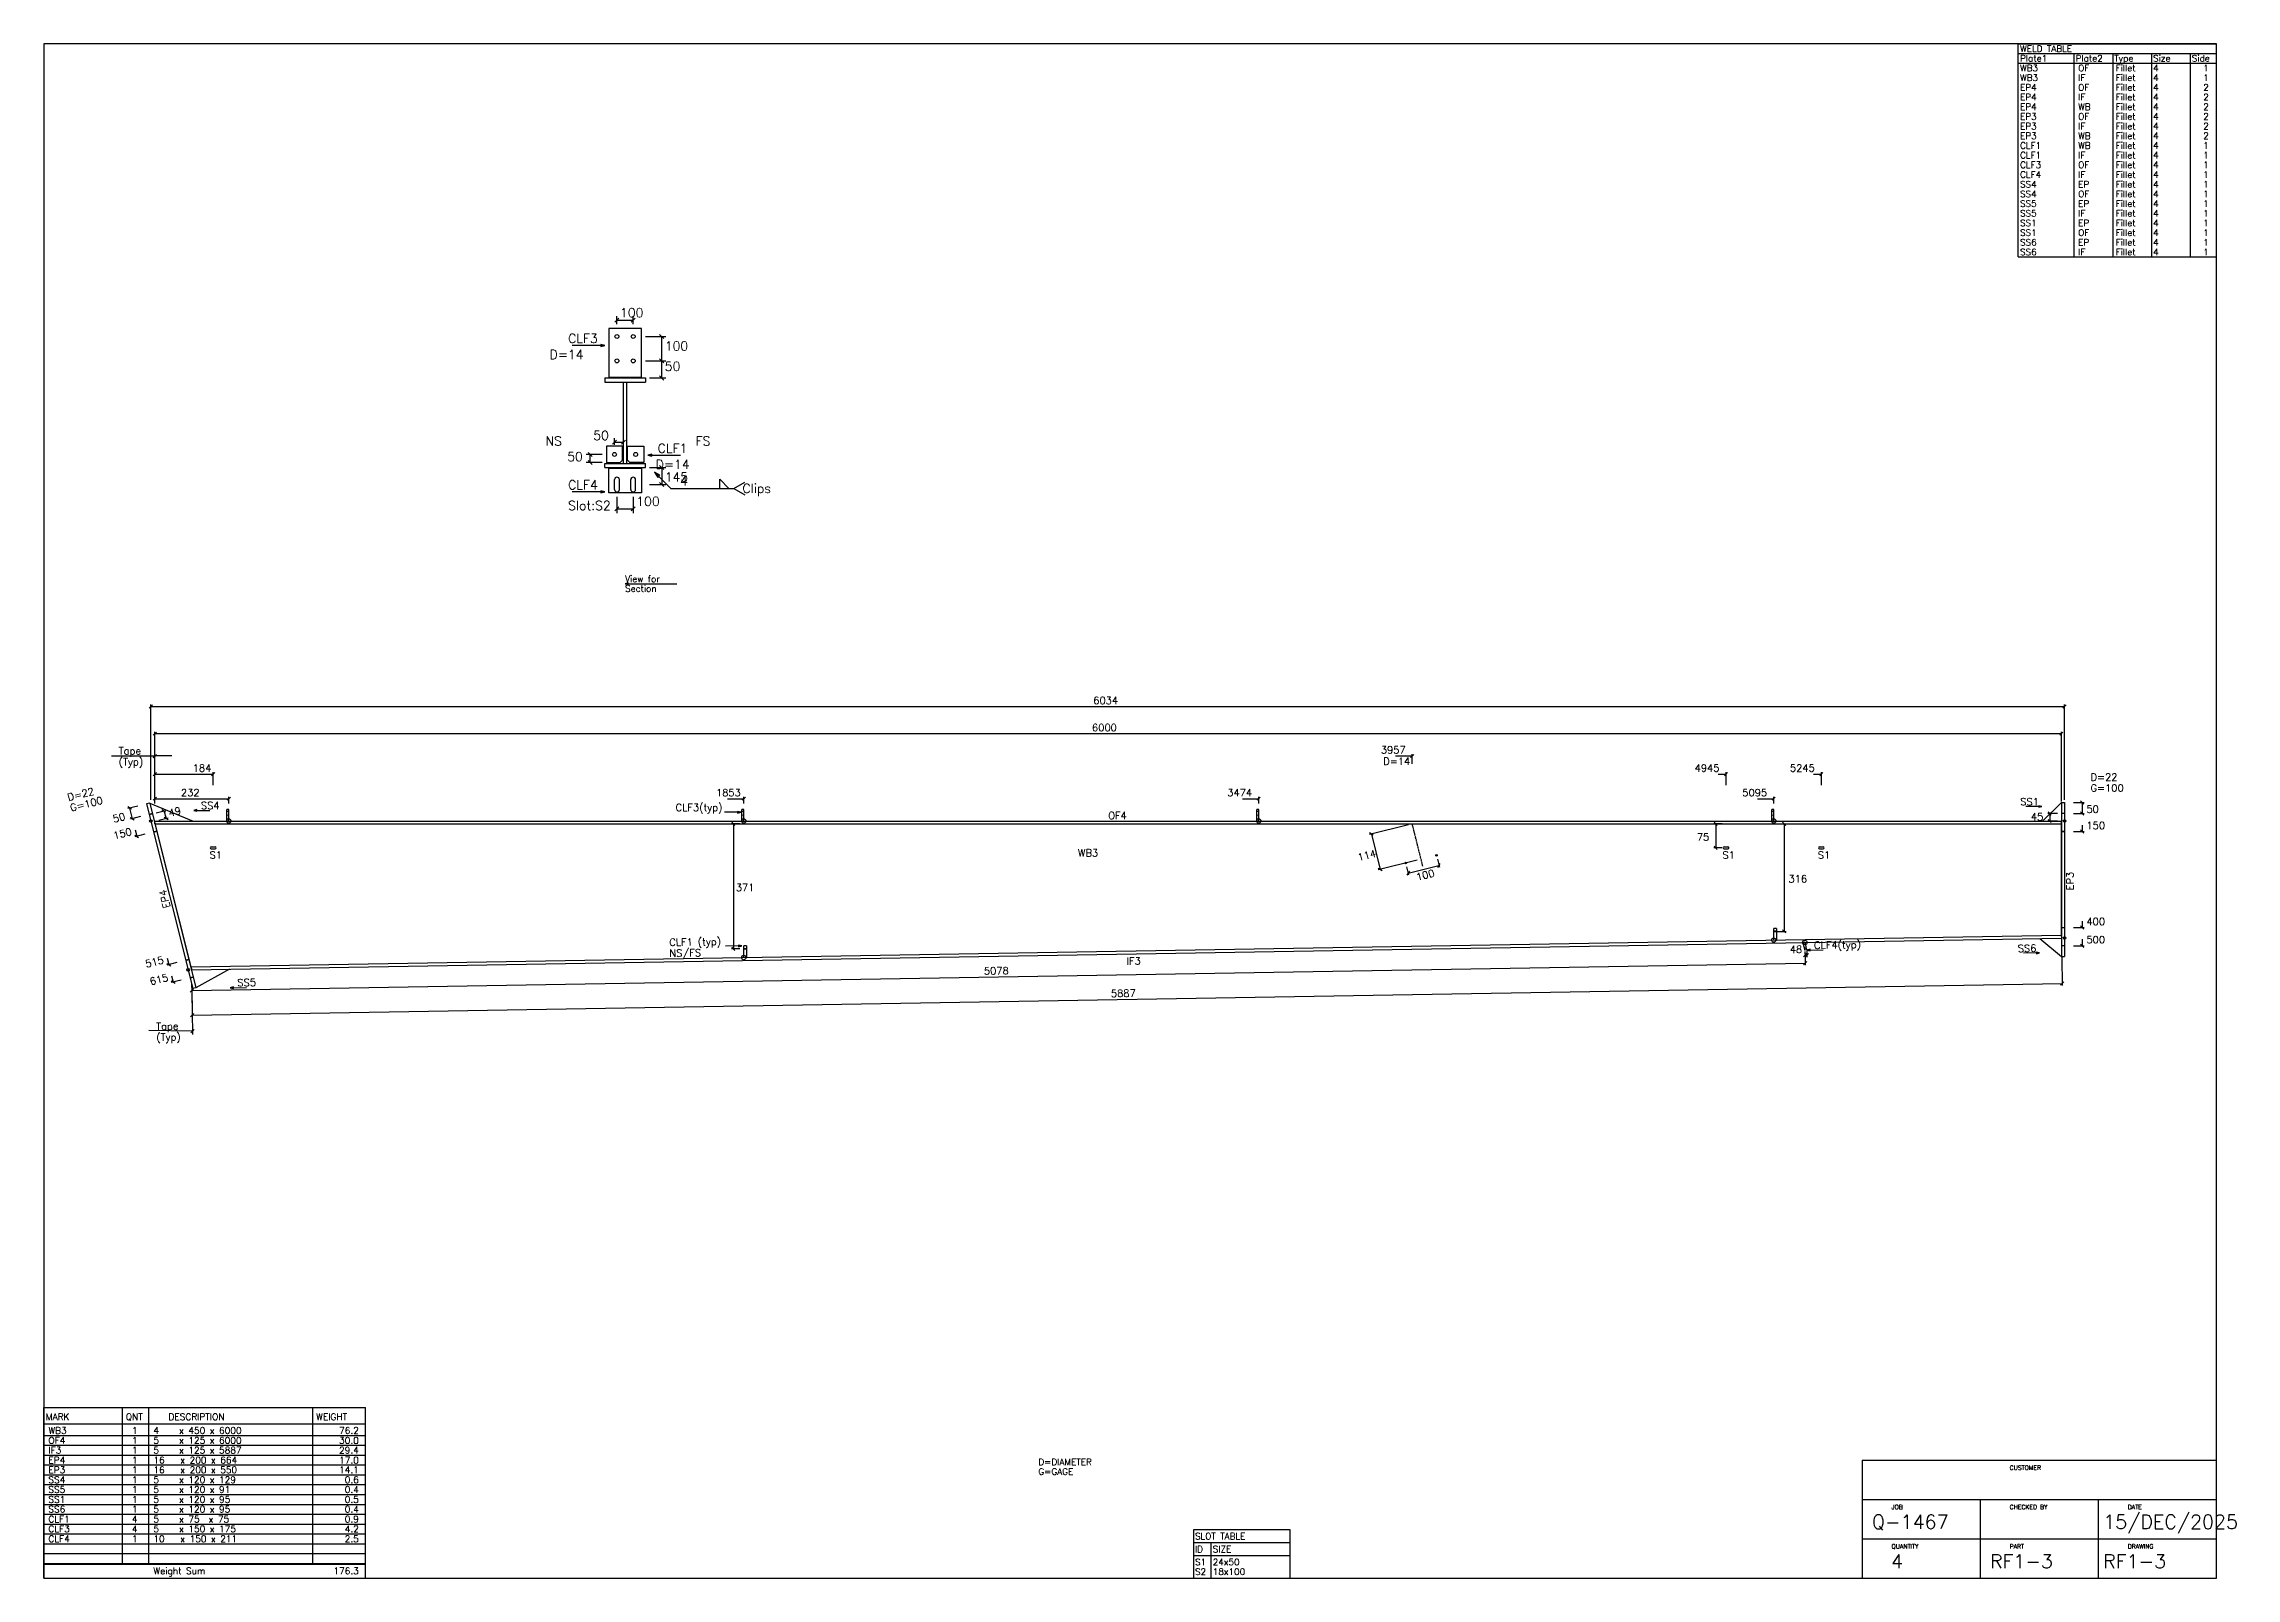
# Model space of a CAD drawing. Extents: x 0 to 849, y 0 to 594.
import ezdxf
from ezdxf.enums import TextEntityAlignment as Align

# ---------------------------------------------------------------- set-up
doc = ezdxf.new("R2010")
doc.units = 0
doc.linetypes.add('CONTIN', pattern=[0])
doc.linetypes.add('DASHED', pattern=[2.3812, 1.5875, -0.7937])
doc.layers.get('0').update_dxf_attribs({"linetype": 'CONTIN'})
for name, color, linetype in [('1', 7, 'CONTIN'), ('11', 7, 'CONTIN'), ('12', 3, 'CONTIN'), ('13', 3, 'CONTIN'), ('14', 7, 'CONTIN'), ('15', 6, 'CONTIN'), ('2', 7, 'CONTIN'), ('20', 7, 'CONTIN'), ('21', 7, 'CONTIN'), ('22', 7, 'CONTIN'), ('3', 1, 'CONTIN'), ('4', 1, 'CONTIN'), ('5', 7, 'CONTIN'), ('6', 6, 'CONTIN'), ('7', 3, 'DASHED'), ('8', 3, 'DASHED'), ('9', 7, 'CONTIN')]:
    doc.layers.add(name, color=color, linetype=linetype)
doc.styles.add('SIMPLEX', font='SIMPLEX')

# ---------------------------------------------------------------- blocks, each defined once
blk = doc.blocks.new('SLOTTD')
at = {"layer": '6'}
for p, q in [((-25.4, 12.7), (25.4, 12.7)), ((-25.4, -12.7), (25.4, -12.7))]:
    blk.add_line(p, q, dxfattribs=at)
for centre, start, end in [((-25.4, 0), 90, 270), ((25.4, 0), 270, 90)]:
    blk.add_arc(centre, 12.7, start, end, dxfattribs=at)
blk = doc.blocks.new('CIRCLE')
at = {"layer": '1'}
blk.add_circle((0, 0), 10.2, dxfattribs=at)
blk = doc.blocks.new('ARROW')
at = {"layer": '2'}
blk.add_line((-0.635, -0.635), (0.635, 0.635), dxfattribs=at)
blk = doc.blocks.new('FLGHOL')
at = {"layer": '6'}
blk.add_solid([(-6.35, 0), (6.35, 0), (-6.35, 25.4), (6.35, 25.4)], dxfattribs=at)
blk = doc.blocks.new('GRTCLPB')
at = {"layer": '13'}
for p, q in [((-12.7, 0), (-12.7, 152.4)), ((-12.7, 152.4), (12.7, 152.4)), ((-12.7, 0), (12.7, 0)), ((12.7, 0), (12.7, 152.4))]:
    blk.add_line(p, q, dxfattribs=at)
at = {"layer": '6'}
for points in [[(-12.7, 119.38), (12.7, 119.38), (-12.7, 134.62), (12.7, 134.62)], [(-12.7, 68.58), (12.7, 68.58), (-12.7, 83.82), (12.7, 83.82)]]:
    blk.add_solid(points, dxfattribs=at)
blk = doc.blocks.new('ARROWP')
for p, q in [((0, 0), (-1.27, 0.317)), ((-1.27, 0.317), (-1.27, -0.317)), ((-1.27, -0.317), (0, 0))]:
    blk.add_line(p, q)
blk = doc.blocks.new('GRTCLP1')
at = {"layer": '13'}
for p, q in [((-12.7, 0), (-12.7, 101.6)), ((-12.7, 101.6), (12.7, 101.6)), ((-12.7, 0), (12.7, 0)), ((12.7, 0), (12.7, 101.6))]:
    blk.add_line(p, q, dxfattribs=at)
at = {"layer": '6'}
blk.add_solid([(-12.7, 68.58), (12.7, 68.58), (-12.7, 83.82), (12.7, 83.82)], dxfattribs=at)
blk = doc.blocks.new('BRCCLP', base_point=(12.7, 0))
at = {"layer": '1'}
blk.add_solid([(-12.7, 68.58), (12.7, 68.58), (-12.7, 83.82), (12.7, 83.82)], dxfattribs=at)
at = {"layer": '2'}
for p in [(-12.7, 101.6), (12.7, 0)]:
    blk.add_line(p, (12.7, 101.6), dxfattribs=at)
blk = doc.blocks.new('ASMPIECE', base_point=(11315.74, 9913.345))
at = {"layer": '1'}
for p, q in [((11315.74, 9922.51), (17315.71, 9922.511)), ((11315.74, 9913.345), (11315.74, 9922.51)), ((11315.74, 9913.345), (11428.24, 9463.335)), ((11315.74, 9913.345), (17315.71, 9913.345)), ((17315.71, 9913.345), (17315.71, 9922.511)), ((17315.71, 9563.072), (17315.71, 9913.345)), ((11429.4, 9463.354), (17315.63, 9563.072)), ((11430.53, 9454.206), (17315.71, 9553.906)), ((13177.98, 9529.484), (13177.98, 9492.977)), ((16419.58, 9584.398), (16419.58, 9547.892)), ((17315.63, 9563.072), (17315.71, 9553.906)), ((11429.4, 9463.354), (11430.53, 9454.206))]:
    blk.add_line(p, q, dxfattribs=at)
at = {"layer": '12'}
for p, q in [((11299.38, 9978.787), (11289.5, 9976.317)), ((11289.5, 9976.317), (11434.72, 9395.423)), ((11299.38, 9978.787), (11444.6, 9397.893)), ((17315.71, 9980.66), (17325.9, 9980.66)), ((17315.71, 9980.66), (17315.71, 9495.757)), ((17325.9, 9980.66), (17325.9, 9495.757)), ((17315.71, 9495.757), (17325.9, 9495.757)), ((11444.6, 9397.893), (11434.72, 9395.423))]:
    blk.add_line(p, q, dxfattribs=at)
at = {"layer": '15'}
for centre in [(11548.011, 9922.51), (13168.813, 9922.51), (14789.613, 9922.511), (16410.412, 9922.511), (16410.412, 9547.736), (16508.273, 9540.124), (13168.812, 9492.822)]:
    blk.add_circle(centre, 6.844, dxfattribs=at)
at = {"layer": '2'}
for p, q in [((11302.95, 9989.084), (11302.95, 10289.13)), ((11302.95, 10283.02), (17325.9, 10283.02)), ((17325.9, 9989.085), (17325.9, 10289.13)), ((11315.74, 9983.613), (11315.74, 10203.59)), ((11315.74, 10197.48), (17315.71, 10197.48)), ((17315.71, 9983.614), (17315.71, 10203.59)), ((11315.74, 10102.77), (11315.74, 10133.32)), ((11368.7, 10127.21), (11315.74, 10127.21)), ((11315.74, 10035.55), (11315.74, 10076.29)), ((11499.25, 10035.55), (11499.25, 10076.29)), ((15219.84, 10127.21), (15272.8, 10127.21)), ((15272.8, 10102.77), (15272.8, 10133.32)), ((16260.41, 10035.55), (16260.41, 10076.29)), ((16560.41, 10035.55), (16560.41, 10076.29)), ((11315.74, 10070.18), (11499.25, 10070.18)), ((16235.97, 10070.18), (16260.41, 10070.18)), ((16535.97, 10070.18), (16560.41, 10070.18)), ((11261.84, 9969.401), (11230.22, 9961.497)), ((11236.15, 9962.979), (11244.45, 9929.783)), ((11270.14, 9936.205), (11238.52, 9928.301)), ((11315.74, 9977.503), (11315.74, 9998.89)), ((11315.74, 9992.779), (11548.01, 9992.779)), ((11319.54, 9948.555), (11349.18, 9955.964)), ((11343.25, 9954.482), (11351.31, 9931.401)), ((11548.01, 9977.503), (11548.01, 9998.89)), ((13117.89, 9992.779), (13168.81, 9992.779)), ((13168.81, 9977.503), (13168.81, 9998.89)), ((14738.69, 9992.78), (14789.61, 9992.78)), ((14789.61, 9977.504), (14789.61, 9998.891)), ((16359.49, 9992.78), (16410.41, 9992.78)), ((16410.41, 9977.504), (16410.41, 9998.891)), ((17303.49, 9946.442), (17272.94, 9946.442)), ((17279.05, 9946.442), (17279.05, 9922.511)), ((17354.41, 9980.66), (17387, 9980.66)), ((17354.41, 9946.442), (17387, 9946.442)), ((17380.89, 9980.66), (17380.89, 9946.442)), ((11283.97, 9880.877), (11252.35, 9872.974)), ((11253.34, 9894.215), (11258.28, 9874.455)), ((11327.6, 9925.474), (11357.24, 9932.884)), ((13156.59, 9913.345), (13130.11, 9913.345)), ((13136.22, 9913.345), (13136.22, 9520.318)), ((15260.95, 9910.38), (15138.25, 9879.702)), ((15144.17, 9881.185), (15171.94, 9770.143)), ((16248.19, 9913.345), (16221.71, 9913.345)), ((16227.82, 9913.345), (16227.82, 9838.345)), ((16422.63, 9913.345), (16449.11, 9913.345)), ((16443, 9913.345), (16443, 9575.233)), ((17303.49, 9922.511), (17272.94, 9922.511)), ((17354.41, 9889.412), (17387, 9889.412)), ((17380.89, 9909.779), (17380.89, 9889.412)), ((15288.71, 9799.338), (15166.01, 9768.66)), ((15352.04, 9802.574), (15358.46, 9776.887)), ((16248.19, 9838.345), (16221.71, 9838.345)), ((15255.02, 9778.318), (15261.44, 9752.631)), ((15259.96, 9758.559), (15356.98, 9782.814)), ((17380.89, 9607.373), (17380.89, 9587.006)), ((16422.63, 9575.233), (16449.11, 9575.233)), ((17354.41, 9587.006), (17387, 9587.006)), ((17354.41, 9529.975), (17387, 9529.975)), ((17380.89, 9550.343), (17380.89, 9529.975)), ((11384.93, 9477.03), (11353.31, 9469.127)), ((11354.3, 9490.368), (11359.24, 9470.608)), ((11431.63, 9389.038), (16509.38, 9475.06)), ((13156.59, 9520.318), (13130.11, 9520.318)), ((16508.75, 9512.245), (16509.05, 9493.916)), ((16508.95, 9500.026), (16514.47, 9500.12)), ((16508.96, 9499.497), (16509.48, 9468.95)), ((16514.27, 9512.339), (16514.58, 9494.011)), ((17316.75, 9492.812), (17318.23, 9405.241)), ((11398.76, 9421.703), (11367.15, 9413.799)), ((11368.13, 9435.041), (11373.07, 9415.281)), ((11431.22, 9413.477), (11431.73, 9382.929)), ((11432.94, 9311.65), (17318.13, 9411.351))]:
    blk.add_line(p, q, dxfattribs=at)
at = {"layer": '3'}
for p, q in [((11315.74, 9983.613), (11315.74, 10187.29)), ((11315.74, 10126.19), (11178.87, 10126.19)), ((11437.78, 9955.975), (11488.7, 9955.975)), ((13159.65, 9950.007), (13108.73, 9950.007)), ((17254.64, 9968.135), (17203.72, 9968.135)), ((13162.55, 9529.257), (13111.63, 9528.395)), ((16514.8, 9515.893), (16565.71, 9516.756)), ((17247.14, 9507.114), (17196.23, 9506.251)), ((11431.56, 9393.111), (11433.04, 9305.541)), ((11431.56, 9393.111), (11433.98, 9250.556)), ((11552.54, 9397.927), (11603.46, 9398.79)), ((11433.8, 9260.738), (11296.95, 9263.057))]:
    blk.add_line(p, q, dxfattribs=at)
at = {"layer": '8'}
blk.add_line((15306.1, 9780.172), (15272.8, 9913.345), dxfattribs=at)
at = {"layer": '9'}
for p, q in [((11299.38, 9978.787), (11435.74, 9922.51)), ((17256.68, 9922.511), (17315.71, 9980.66)), ((17248.41, 9552.767), (17315.71, 9495.757)), ((11550.51, 9456.239), (11444.6, 9397.893))]:
    blk.add_line(p, q, dxfattribs=at)
at = {"layer": '1', "xscale": -0.241, "yscale": 0.241, "zscale": 0.241}
for p in [(11544.96, 9922.51), (13165.76, 9922.51), (14786.56, 9922.511), (16407.36, 9922.511)]:
    blk.add_blockref('GRTCLPB', p, dxfattribs=at)
at = {"layer": '15', "xscale": 0.401, "yscale": 0.401, "zscale": 0.401}
for p in [(11302.95, 9922.51), (17325.9, 9922.511), (17325.9, 9554.079), (11420.07, 9454.029)]:
    blk.add_blockref('CIRCLE', p, dxfattribs=at)
at = {"layer": '2', "xscale": 8.019, "yscale": 8.019, "zscale": 8.019}
for p, rotation in [((11302.95, 10283.02), 180), ((11315.74, 10197.48), 180), ((11315.74, 10127.21), 180), ((11315.74, 10070.18), 180), ((11236.15, 9962.979), 104.036), ((11244.45, 9929.783), -75.964), ((11315.74, 9992.779), 180), ((11343.25, 9954.482), 104.036), ((11351.31, 9931.401), -75.964), ((17279.05, 9946.442), 90), ((17380.89, 9980.66), 90), ((17380.89, 9946.442), -90), ((11258.28, 9874.455), -75.964), ((13136.22, 9913.345), 90), ((15144.17, 9881.185), 104.037), ((16227.82, 9913.345), 90), ((16443, 9913.345), 90), ((17279.05, 9922.511), -90), ((17380.89, 9889.412), -90), ((16227.82, 9838.345), -90), ((15171.94, 9770.143), -75.963), ((15259.96, 9758.559), 194.037), ((15356.98, 9782.814), 14.037), ((17380.89, 9587.006), -90), ((13136.22, 9520.318), -90), ((16443, 9575.233), -90), ((17380.89, 9529.975), -90), ((11359.24, 9470.608), -75.964), ((16508.95, 9500.026), 360.971), ((16509.38, 9475.06), 0.971), ((16514.47, 9500.12), 180.971), ((11373.07, 9415.281), -75.964), ((11431.63, 9389.038), 180.971), ((17318.13, 9411.351), 0.971)]:
    blk.add_blockref('ARROW', p, dxfattribs=dict(at, rotation=rotation))
at = {"layer": '2'}
for name, p, xscale, yscale, zscale in [('ARROW', (17325.9, 10283.02), 8.019, 8.019, 8.019), ('ARROW', (17315.71, 10197.48), 8.019, 8.019, 8.019), ('ARROW', (11499.25, 10070.18), 8.019, 8.019, 8.019), ('ARROW', (15272.8, 10127.21), 8.019, 8.019, 8.019), ('ARROW', (16260.41, 10070.18), 8.019, 8.019, 8.019), ('ARROW', (16560.41, 10070.18), 8.019, 8.019, 8.019), ('ARROW', (11548.01, 9992.779), 8.019, 8.019, 8.019), ('ARROW', (13168.81, 9992.779), 8.019, 8.019, 8.019), ('ARROW', (14789.61, 9992.78), 8.019, 8.019, 8.019), ('ARROW', (16410.41, 9992.78), 8.019, 8.019, 8.019), ('CIRCLE', (15349.07, 9814.431), 0.241, 0.241, 0.241), ('CIRCLE', (15252.06, 9790.175), 0.241, 0.241, 0.241)]:
    blk.add_blockref(name, p, dxfattribs=dict(at, xscale=xscale, yscale=yscale, zscale=zscale))
at = {"layer": '3', "xscale": 8.019, "yscale": 8.019, "zscale": 8.019}
for name, p in [('ARROW', (11315.74, 10126.19)), ('ARROWP', (13159.65, 9950.007)), ('ARROWP', (17254.64, 9968.135))]:
    blk.add_blockref(name, p, dxfattribs=at)
for name, p, rotation in [('ARROWP', (11437.78, 9955.975), 180), ('ARROWP', (13162.55, 9529.257), 0.971), ('ARROWP', (16514.8, 9515.893), 180.971), ('ARROWP', (17247.14, 9507.114), 0.971), ('ARROWP', (11552.54, 9397.927), 180.971), ('ARROW', (11432.94, 9311.65), 180.971), ('ARROW', (11433.8, 9260.738), 0.971)]:
    blk.add_blockref(name, p, dxfattribs=dict(at, rotation=rotation))
at = {"layer": '6', "xscale": 0.361, "yscale": 0.401, "zscale": 0.401}
for p, rotation in [((11297.8, 9943.121), -75.964), ((17315.71, 9946.442), -90), ((11311.63, 9887.793), -75.964), ((17315.71, 9889.412), -90), ((17315.71, 9587.006), -90), ((17315.71, 9529.975), -90), ((11412.59, 9483.946), -75.964), ((11426.42, 9428.619), -75.964)]:
    blk.add_blockref('FLGHOL', p, dxfattribs=dict(at, rotation=rotation))
at = {"layer": '6', "xscale": 0.241, "yscale": 0.241, "zscale": 0.241}
for p in [(11499.25, 9838.345), (16260.41, 9838.345), (16560.41, 9838.345)]:
    blk.add_blockref('SLOTTD', p, dxfattribs=at)
at = {"layer": '7', "xscale": -0.361, "yscale": 0.361, "zscale": 0.361}
for p in [(13168.81, 9492.822), (16410.41, 9547.736)]:
    blk.add_blockref('BRCCLP', p, dxfattribs=at)
at = {"layer": '7', "xscale": 0.241, "yscale": 0.241, "zscale": 0.241, "rotation": 194.034}
blk.add_blockref('GRTCLP1', (16505.22, 9540.176), dxfattribs=at)
at = {"layer": '11', "style": 'SIMPLEX'}
for s, p in [('6034', (14268.8, 10290.63)), ('6000', (14264.93, 10205.08)), ('3957', (15173.95, 10134.81)), ('184', (11434.62, 10077.78)), ('4945', (16161.56, 10077.78)), ('5245', (16461.56, 10077.78)), ('232', (11397.66, 10000.38)), ('1853', (13081.37, 10000.38)), ('3474', (14690.76, 10000.38)), ('5095', (16311.56, 10000.38)), ('45', (17219.71, 9924.412)), ('50', (17394.61, 9948.344)), ('75', (16168.48, 9860.637)), ('150', (17394.61, 9897.016)), ('316', (16456.72, 9729.081)), ('371', (13143.83, 9701.624)), ('400', (17394.61, 9594.609)), ('500', (17394.61, 9537.579))]:
    blk.add_text(s, height=22.812, dxfattribs=at).set_placement(p)
for s, rotation, p in [('50', 14.036, (11186.42, 9917.234)), ('49', 14.036, (11362.02, 9935.935)), ('150', 14.036, (11187.8, 9864.674)), ('114', 14.037, (15104.18, 9796.517)), ('100', 14.037, (15288.18, 9734.263)), ('48', 0.971, (16461.13, 9506.821)), ('515', 14.036, (11288.76, 9460.827)), ('5078', 0.971, (13924.76, 9438.879)), ('615', 14.036, (11302.6, 9405.499)), ('5887', 0.971, (14324.61, 9368.243))]:
    blk.add_text(s, height=22.812, rotation=rotation, dxfattribs=at).set_placement(p)
at = {"layer": '21', "style": 'SIMPLEX'}
for s, p in [('D=14', (15181.55, 10099.1)), ('G=100', (17407.37, 10014.88)), ('D=22', (17407.37, 10049.1))]:
    blk.add_text(s, height=22.812, dxfattribs=at).set_placement(p)
for s, p in [('D=22', (11043.69, 9985.406)), ('G=100', (11051.99, 9952.21))]:
    blk.add_text(s, height=22.812, rotation=14.036, dxfattribs=at).set_placement(p)
at = {"layer": '3', "style": 'SIMPLEX'}
for s, p in [('Tape', (11201.68, 10131.89)), ('(Typ)', (11201.68, 10097.67)), ('SS4', (11460.59, 9959.777)), ('CLF3(typ)', (12954.34, 9953.809)), ('OF4', (14315.73, 9928.213)), ('SS1', (17186.21, 9971.937)), ('S1', (11487.84, 9804.126)), ('WB3', (14220.81, 9810.689)), ('S1', (16249.01, 9804.126)), ('S1', (16549.01, 9804.126))]:
    blk.add_text(s, height=22.812, dxfattribs=at).set_placement(p)
for s, rotation, p in [('EP3', 90, (17354.41, 9703.99)), ('EP4', 104.036, (11364.88, 9651.291)), ('CLF1 (typ)', 0.971, (12934.39, 9529.194)), ('NS/FS', 0.971, (12934.97, 9494.98)), ('CLF4(typ)', 0.971, (16537.54, 9520.081)), ('SS6', 0.971, (17178.65, 9509.757)), ('IF3', 0.971, (14373.7, 9469.844)), ('SS5', 0.971, (11575.29, 9402.115)), ('Tape', 0.971, (11319.66, 9264.509)), ('(Typ)', 0.971, (11320.24, 9230.295))]:
    blk.add_text(s, height=22.812, rotation=rotation, dxfattribs=at).set_placement(p)
blk = doc.blocks.new('ASMPLATE')
at = {"layer": '14'}
for p, q in [((0, 0), (0, 66.04)), ((0, 66.04), (124.46, 66.04)), ((0, 59.69), (124.46, 59.69)), ((30.48, 5.398), (30.48, 66.04)), ((40.64, 5.398), (40.64, 66.04)), ((104.14, 5.398), (104.14, 66.04)), ((104.14, 5.398), (104.14, 66.04)), ((124.46, 5.398), (124.46, 66.04)), ((124.46, 0), (124.46, 66.04)), ((0, 55.245), (124.46, 55.245)), ((0, 51.435), (124.46, 51.435)), ((0, 47.625), (124.46, 47.625)), ((0, 43.815), (124.46, 43.815)), ((0, 40.005), (124.46, 40.005)), ((0, 36.195), (124.46, 36.195)), ((0, 32.385), (124.46, 32.385)), ((0, 28.575), (124.46, 28.575)), ((0, 24.765), (124.46, 24.765)), ((0, 20.955), (124.46, 20.955)), ((0, 17.145), (124.46, 17.145)), ((0, 13.335), (124.46, 13.335)), ((0, 9.525), (124.46, 9.525)), ((0, 5.715), (124.46, 5.715)), ((0, 5.398), (124.46, 5.398)), ((0, 0), (124.46, 0))]:
    blk.add_line(p, q, dxfattribs=at)
at = {"layer": '14', "style": 'SIMPLEX'}
for s, p in [('MARK', (0.762, 61.214)), ('QNT', (31.75, 61.214)), ('DESCRIPTION', (48.26, 61.214)), ('WEIGHT', (105.41, 61.214)), ('WB3', (1.778, 55.88)), ('OF4', (1.778, 52.07)), ('  1', (30.607, 55.88)), ('  1', (30.607, 52.07)), ('4    x 450 x 6000', (42.418, 55.88)), ('5    x 125 x 6000', (42.418, 52.07)), ('IF3', (1.778, 48.26)), ('EP4', (1.778, 44.45)), ('EP3', (1.778, 40.64)), ('  1', (30.607, 48.26)), ('  1', (30.607, 44.45)), ('  1', (30.607, 40.64)), ('5    x 125 x 5887', (42.418, 48.26)), ('16   x 200 x 664', (42.418, 44.45)), ('16   x 200 x 550', (42.418, 40.64)), ('SS4', (1.778, 36.83)), ('SS5', (1.778, 33.02)), ('  1', (30.607, 36.83)), ('  1', (30.607, 33.02)), ('5    x 120 x 129', (42.418, 36.83)), ('5    x 120 x 91', (42.418, 33.02)), ('SS1', (1.778, 29.21)), ('SS6', (1.778, 25.4)), ('  1', (30.607, 29.21)), ('  1', (30.607, 25.4)), ('5    x 120 x 95', (42.418, 29.21)), ('5    x 120 x 95', (42.418, 25.4)), ('CLF1', (1.778, 21.59)), ('CLF3', (1.778, 17.78)), ('  4', (30.607, 21.59)), ('  4', (30.607, 17.78)), ('5    x 75  x 75', (42.418, 21.59)), ('5    x 150 x 175', (42.418, 17.78)), ('CLF4', (1.778, 13.97)), ('  1', (30.607, 13.97)), ('10   x 150 x 211', (42.418, 13.97)), ('Weight Sum', (42.418, 1.524))]:
    blk.add_text(s, height=2.54, dxfattribs=at).set_placement(p)
for s, p in [('   76.2', (121.92, 55.88)), ('   30.0', (121.92, 52.07)), ('   29.4', (121.92, 48.26)), ('   17.0', (121.92, 44.45)), ('   14.1', (121.92, 40.64)), ('    0.6', (121.92, 36.83)), ('    0.4', (121.92, 33.02)), ('    0.5', (121.92, 29.21)), ('    0.4', (121.92, 25.4)), ('    0.9', (121.92, 21.59)), ('    4.2', (121.92, 17.78)), ('    2.5', (121.92, 13.97)), ('  176.3', (121.92, 1.524))]:
    blk.add_text(s, height=2.54, dxfattribs=at).set_placement(p, align=Align.RIGHT)
blk = doc.blocks.new('ASMTITLE')
for p, q in [((0, 30.48), (91.44, 30.48)), ((0, 30.48), (0, 0)), ((91.44, 0), (91.44, 30.48)), ((0, 20.32), (91.44, 20.32)), ((30.48, 20.32), (30.48, 0)), ((60.96, 20.32), (60.96, 0)), ((0, 10.16), (91.44, 10.16)), ((0, 0), (91.44, 0))]:
    blk.add_line(p, q)
at = {"style": 'SIMPLEX'}
for s, height, p in [('CUSTOMER', 1.143, (38.1, 27.94)), ('JOB', 1.143, (7.62, 17.78)), ('CHECKED BY', 1.143, (38.1, 17.78)), ('15/DEC/2025', 3.607, (62.23, 12.7)), ('DATE', 1.143, (68.58, 17.78)), ('Q-1467', 3.607, (2.54, 12.7)), ('QUANTITY', 1.143, (7.62, 7.62)), ('  4', 3.607, (2.54, 2.54)), ('RF1-3', 3.607, (33.02, 2.54)), ('PART', 1.143, (38.1, 7.62)), ('RF1-3', 3.607, (62.23, 2.54)), ('DRAWING', 1.143, (68.58, 7.62))]:
    blk.add_text(s, height=height, dxfattribs=at).set_placement(p)
blk = doc.blocks.new('ASMSECTN')
at = {"layer": '1'}
for p, q in [((-6.35, 27.94), (6.35, 27.94)), ((-6.35, 27.94), (-6.35, 26.67)), ((6.35, 27.94), (6.35, 26.67)), ((-6.35, 26.67), (6.35, 26.67)), ((-0.508, 1.27), (-0.508, 26.67)), ((0.508, 1.27), (0.508, 26.67)), ((-6.35, 0), (-6.35, 1.27)), ((-6.35, 1.27), (6.35, 1.27)), ((-6.35, 0), (6.35, 0)), ((6.35, 0), (6.35, 1.27))]:
    blk.add_line(p, q, dxfattribs=at)
at = {"layer": '13'}
for p, q in [((5.08, 43.434), (-5.08, 43.434)), ((-5.08, 43.434), (-5.08, 28.194)), ((5.08, 28.194), (5.08, 43.434)), ((-5.08, 28.194), (5.08, 28.194)), ((-0.762, 6.604), (-5.842, 6.604)), ((-5.842, 6.604), (-5.842, 1.524)), ((-5.842, 1.524), (-1.524, 1.524)), ((-0.762, 2.286), (-1.524, 1.524)), ((-0.762, 2.286), (-0.762, 6.604)), ((0.762, 6.604), (5.842, 6.604)), ((0.762, 2.286), (0.762, 6.604)), ((0.762, 2.286), (1.524, 1.524)), ((5.842, 1.524), (1.524, 1.524)), ((5.842, 6.604), (5.842, 1.524)), ((-5.08, -0.254), (5.08, -0.254)), ((-5.08, -7.874), (-5.08, -0.254)), ((5.08, -0.254), (5.08, -7.874)), ((5.08, -7.874), (-5.08, -7.874))]:
    blk.add_line(p, q, dxfattribs=at)
at = {"layer": '3'}
for p, q in [((-2.54, 44.704), (-2.54, 47.244)), ((-2.54, 45.974), (2.54, 45.974)), ((2.54, 44.704), (2.54, 47.244)), ((-6.35, 38.1), (-16.51, 38.1)), ((6.35, 40.894), (12.7, 40.894)), ((11.43, 27.94), (11.43, 40.894)), ((6.35, 33.274), (12.7, 33.274)), ((7.62, 27.94), (12.7, 27.94)), ((-3.302, 7.112), (-3.302, 9.144)), ((-3.302, 7.874), (-0.508, 7.874)), ((-0.508, 7.874), (-0.508, 9.144)), ((-7.112, 4.064), (-12.192, 4.064)), ((-7.112, 1.524), (-12.192, 1.524)), ((-10.922, 1.524), (-10.922, 4.064)), ((7.112, 3.81), (17.272, 3.81)), ((7.62, 0), (12.7, 0)), ((11.43, 0), (11.43, -5.334)), ((7.62, -5.334), (12.7, -5.334)), ((-6.35, -7.62), (-16.51, -7.62)), ((-2.54, -9.144), (-2.54, -14.224)), ((-2.54, -12.954), (2.54, -12.954)), ((2.54, -9.144), (2.54, -14.224))]:
    blk.add_line(p, q, dxfattribs=at)
at = {"layer": '4'}
for p, q in [((9.195, -1.422), (14.315, -6.543)), ((14.315, -6.543), (33.091, -6.543)), ((29.535, -3.698), (32.38, -6.543)), ((29.535, -6.543), (29.535, -3.698)), ((33.091, -6.543), (33.945, -6.543)), ((33.945, -6.543), (37.358, -4.552)), ((33.945, -6.543), (37.358, -8.534))]:
    blk.add_line(p, q, dxfattribs=at)
at = {"layer": '1'}
for p, rotation in [((-2.54, 45.974), 180), ((11.43, 40.894), 90), ((11.43, 33.274), 270), ((11.43, 33.274), 90), ((11.43, 27.94), 270), ((-0.508, 7.874), 180), ((-10.922, 4.064), 270), ((-10.922, 1.524), 90), ((11.43, 0), 90), ((11.43, -5.334), 270), ((-2.54, -12.954), 180)]:
    blk.add_blockref('ARROW', p, dxfattribs=dict(at, rotation=rotation))
at = {"layer": '1', "xscale": 0.06, "yscale": 0.06, "zscale": 0.06}
for p in [(-2.54, 40.894), (2.54, 40.894), (-2.54, 33.274), (2.54, 33.274), (-3.302, 4.064), (3.302, 4.064)]:
    blk.add_blockref('CIRCLE', p, dxfattribs=at)
at = {"layer": '1'}
for p in [(2.54, 45.974), (-3.302, 7.874), (2.54, -12.954)]:
    blk.add_blockref('ARROW', p, dxfattribs=at)
at = {"layer": '1', "xscale": 0.06, "yscale": 0.06, "zscale": 0.06, "rotation": 90}
for p in [(-2.54, -5.334), (2.54, -5.334)]:
    blk.add_blockref('SLOTTD', p, dxfattribs=at)
at = {"layer": '3'}
for p in [(-6.35, 38.1), (-6.35, -7.62)]:
    blk.add_blockref('ARROWP', p, dxfattribs=at)
at = {"layer": '3', "rotation": 180}
blk.add_blockref('ARROWP', (7.112, 3.81), dxfattribs=at)
at = {"layer": '4', "xscale": 1.5, "yscale": 1.5, "zscale": 1.5, "rotation": 135}
blk.add_blockref('ARROWP', (9.195, -1.422), dxfattribs=at)
at = {"layer": '1', "style": 'SIMPLEX'}
for s, p in [('CLF3', (-17.78, 38.862)), ('CLF1', (10.16, 4.572)), ('CLF4', (-17.78, -6.858)), ('Slot:S2', (-17.78, -13.31))]:
    blk.add_text(s, height=2.845, dxfattribs=at).set_placement(p)
at = {"layer": '21', "style": 'SIMPLEX'}
for p in [(-23.571, 33.833), (9.55, -0.457)]:
    blk.add_text('D=14', height=2.845, dxfattribs=at).set_placement(p)
at = {"layer": '3', "style": 'SIMPLEX'}
for s, p in [('100', (-1.592, 46.922)), ('100', (12.378, 36.508)), ('50', (12.378, 30.158)), ('NS', (-24.841, 6.858)), ('50', (-9.94, 8.568)), ('FS', (21.996, 6.858)), ('50', (-18.068, 1.964)), ('145', (12.378, -4.386)), ('100', (3.488, -12.006))]:
    blk.add_text(s, height=2.845, dxfattribs=at).set_placement(p)
at = {"layer": '4', "style": 'SIMPLEX'}
blk.add_text('Clips', height=2.845, dxfattribs=at).set_placement((36.647, -7.965))
at = {"layer": '5', "style": 'SIMPLEX'}
blk.add_text('4', height=2.845, dxfattribs=at).set_placement((17.16, -5.595))
blk = doc.blocks.new('ASMBOLT')
at = {"layer": '21', "style": 'SIMPLEX'}
for s, p in [('G=GAGE', (0, 0)), ('D=DIAMETER', (0, 3.81))]:
    blk.add_text(s, height=2.54, dxfattribs=at).set_placement(p)
blk = doc.blocks.new('ASMVIEW')
at = {"layer": '21'}
blk.add_line((0, 0), (20.32, 0), dxfattribs=at)
at = {"layer": '21', "rotation": 180}
blk.add_blockref('ARROWP', (0, 0), dxfattribs=at)
at = {"layer": '21', "style": 'SIMPLEX'}
for s, p in [('View for', (0, 0.635)), ('Section', (0, -3.175))]:
    blk.add_text(s, height=2.54, dxfattribs=at).set_placement(p)
blk = doc.blocks.new('ASMSLOT')
for p, q in [((38.1, 19.05), (0, 19.05)), ((0, 19.05), (0, 0)), ((38.1, 0), (38.1, 19.05)), ((0, 13.97), (38.1, 13.97)), ((0, 8.89), (38.1, 8.89)), ((6.985, 0), (6.985, 13.97)), ((38.1, 0), (38.1, 13.97)), ((0, 0), (38.1, 0))]:
    blk.add_line(p, q)
at = {"style": 'SIMPLEX'}
for s, p in [('SLOT TABLE', (0.635, 15.24)), ('ID', (0.635, 10.16)), ('SIZE', (7.62, 10.16)), ('S1', (0.635, 5.08)), ('S2', (0.635, 1.27)), ('24x50', (7.62, 5.08)), ('18x100', (7.62, 1.27))]:
    blk.add_text(s, height=2.54, dxfattribs=at).set_placement(p)
blk = doc.blocks.new('ASM_WELD', base_point=(0, 83.82))
at = {"layer": '20'}
for p, q in [((0, 83.82), (77.978, 83.82)), ((0, 0), (0, 83.82)), ((0, 80.01), (77.978, 80.01)), ((22.098, 0), (22.098, 80.01)), ((37.338, 0), (37.338, 80.01)), ((52.578, 0), (52.578, 80.01)), ((67.818, 0), (67.818, 80.01)), ((77.978, 0), (77.978, 83.82)), ((0, 76.2), (77.978, 76.2)), ((0, 0), (77.978, 0))]:
    blk.add_line(p, q, dxfattribs=at)
at = {"layer": '14', "style": 'SIMPLEX'}
for s, p in [('WELD TABLE', (0.762, 80.645)), ('Plate1', (0.762, 76.835)), ('Plate2', (22.606, 76.835)), ('Type', (37.846, 76.835)), ('Size', (53.086, 76.835)), ('Side', (68.326, 76.835)), ('WB3', (0.762, 73.025)), ('WB3', (0.762, 69.215)), ('OF', (23.622, 73.025)), ('IF', (23.622, 69.215)), ('Fillet', (38.354, 73.025)), ('Fillet', (38.354, 69.215)), ('4', (53.086, 73.025)), ('4', (53.086, 69.215)), ('  1', (69.342, 73.025)), ('  1', (69.342, 69.215)), ('EP4', (0.762, 65.405)), ('EP4', (0.762, 61.595)), ('OF', (23.622, 65.405)), ('IF', (23.622, 61.595)), ('Fillet', (38.354, 65.405)), ('Fillet', (38.354, 61.595)), ('Fillet', (38.354, 57.785)), ('4', (53.086, 65.405)), ('4', (53.086, 61.595)), ('  2', (69.342, 65.405)), ('  2', (69.342, 61.595)), ('EP4', (0.762, 57.785)), ('EP3', (0.762, 53.975)), ('EP3', (0.762, 50.165)), ('WB', (23.622, 57.785)), ('OF', (23.622, 53.975)), ('IF', (23.622, 50.165)), ('Fillet', (38.354, 53.975)), ('Fillet', (38.354, 50.165)), ('4', (53.086, 57.785)), ('4', (53.086, 53.975)), ('4', (53.086, 50.165)), ('  2', (69.342, 57.785)), ('  2', (69.342, 53.975)), ('  2', (69.342, 50.165)), ('CLF1', (0.762, 42.545)), ('EP3', (0.762, 46.355)), ('WB', (23.622, 46.355)), ('WB', (23.622, 42.545)), ('Fillet', (38.354, 46.355)), ('Fillet', (38.354, 42.545)), ('4', (53.086, 46.355)), ('4', (53.086, 42.545)), ('  2', (69.342, 46.355)), ('  1', (69.342, 42.545)), ('CLF1', (0.762, 38.735)), ('CLF3', (0.762, 34.925)), ('OF', (23.622, 34.925)), ('IF', (23.622, 38.735)), ('Fillet', (38.354, 38.735)), ('Fillet', (38.354, 34.925)), ('4', (53.086, 38.735)), ('4', (53.086, 34.925)), ('  1', (69.342, 38.735)), ('  1', (69.342, 34.925)), ('CLF4', (0.762, 31.115)), ('SS4', (0.762, 27.305)), ('SS4', (0.762, 23.495)), ('OF', (23.622, 23.495)), ('IF', (23.622, 31.115)), ('EP', (23.622, 27.305)), ('Fillet', (38.354, 31.115)), ('Fillet', (38.354, 27.305)), ('Fillet', (38.354, 23.495)), ('4', (53.086, 31.115)), ('4', (53.086, 27.305)), ('4', (53.086, 23.495)), ('  1', (69.342, 31.115)), ('  1', (69.342, 27.305)), ('  1', (69.342, 23.495)), ('SS5', (0.762, 19.685)), ('SS5', (0.762, 15.875)), ('EP', (23.622, 19.685)), ('IF', (23.622, 15.875)), ('Fillet', (38.354, 19.685)), ('Fillet', (38.354, 15.875)), ('4', (53.086, 19.685)), ('4', (53.086, 15.875)), ('  1', (69.342, 19.685)), ('  1', (69.342, 15.875)), ('SS1', (0.762, 12.065)), ('SS1', (0.762, 8.255)), ('OF', (23.622, 8.255)), ('EP', (23.622, 12.065)), ('Fillet', (38.354, 12.065)), ('Fillet', (38.354, 8.255)), ('4', (53.086, 12.065)), ('4', (53.086, 8.255)), ('  1', (69.342, 12.065)), ('  1', (69.342, 8.255)), ('SS6', (0.762, 4.445)), ('SS6', (0.762, 0.635)), ('EP', (23.622, 4.445)), ('IF', (23.622, 0.635)), ('Fillet', (38.354, 4.445)), ('Fillet', (38.354, 0.635)), ('4', (53.086, 4.445)), ('4', (53.086, 0.635)), ('  1', (69.342, 4.445)), ('  1', (69.342, 0.635))]:
    blk.add_text(s, height=2.54, dxfattribs=at).set_placement(p)

msp = doc.modelspace()

# ---------------------------------------------------------------- linework, layer by layer
at = {"layer": '22'}
for p, q in [((841, 594), (0, 594)), ((0, 594), (0, 0)), ((841, 0), (841, 594)), ((0, 0), (841, 0))]:
    msp.add_line(p, q, dxfattribs=at)

# ---------------------------------------------------------------- block references
for name, p, xscale, yscale, zscale in [('ASM_WELD', (764.269, 594), 0.984, 0.984, 0.984), ('ASMSECTN', (225, 430), 1.24, 1.24, 1.24), ('ASMVIEW', (225, 385), 0.984, 0.984, 0.984), ('ASMPIECE', (43, 292), 0.123, 0.123, 0.123), ('ASMBOLT', (385, 40), 0.984, 0.984, 0.984), ('ASMTITLE', (703.84, 0), 1.5, 1.5, 1.5), ('ASMSLOT', (445, 0), 0.984, 0.984, 0.984)]:
    msp.add_blockref(name, p, dxfattribs=dict(xscale=xscale, yscale=yscale, zscale=zscale))
msp.add_blockref('ASMPLATE', (0, 0))

doc.saveas('drawing.dxf')
